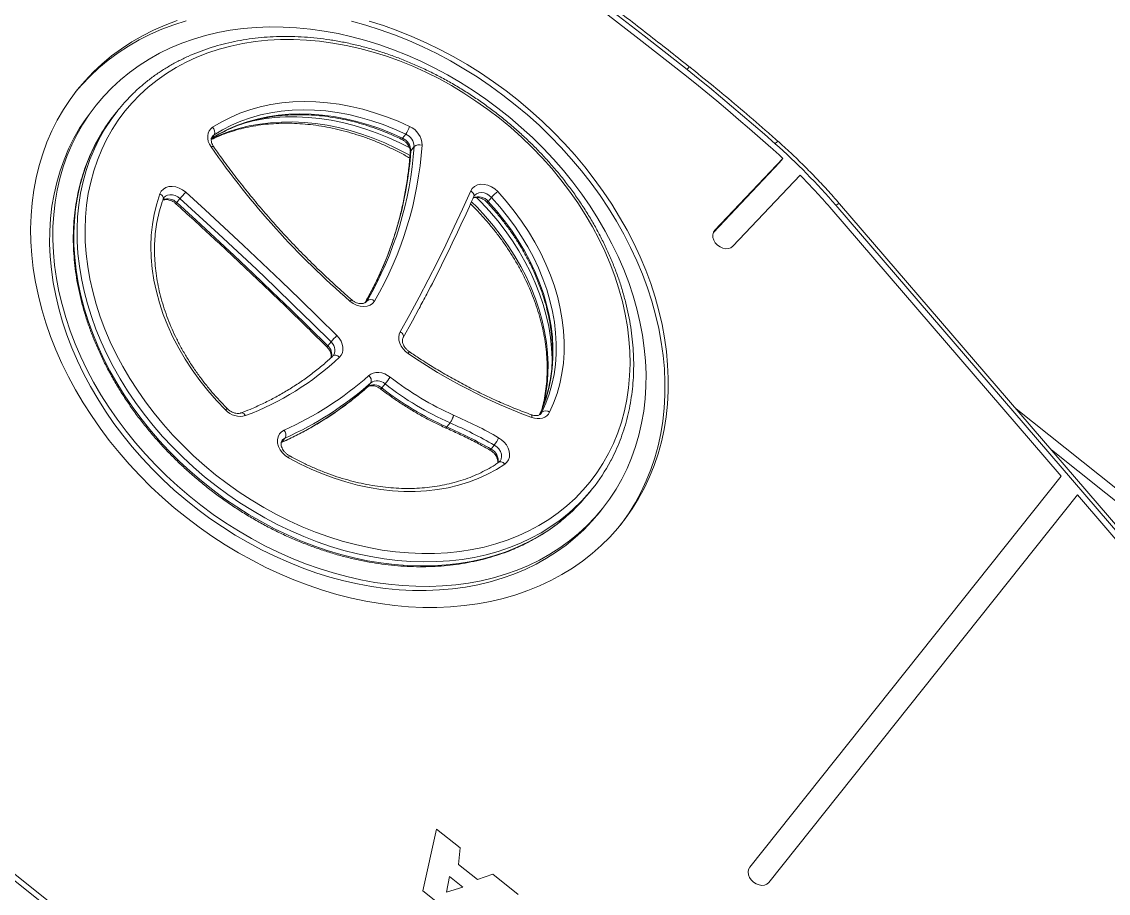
# Model space of a CAD drawing. Header units: millimetres. Extents: x -229914 to 856942, y -268655 to 87212.
# Drawn here: x -135010 to -134473, y 22996 to 23427 of the extents above; entities that cross this region are included whole.
import ezdxf

# ---------------------------------------------------------------- set-up
doc = ezdxf.new("R2010")
doc.units = ezdxf.units.MM

# ---------------------------------------------------------------- blocks, each defined once
blk = doc.blocks.new('Т912NEW')
at = {"color": 7, "linetype": 'Continuous', "lineweight": 15}
for p, q in [((2430.48, 3507.49), (2434.69, 3556.26)), ((2434.69, 3553.68), (2434.69, 3556.26)), ((2696.75, 3513.16), (2470.53, 3556.13)), ((2430.6, 3506.24), (2434.69, 3553.68)), ((2442.46, 3506.88), (2446.61, 3555.08)), ((2640.19, 3519.08), (2467.91, 3551.8)), ((2695.82, 3511.46), (2469.6, 3554.43)), ((2601.97, 3531.17), (2802.67, 3531.17)), ((2640.19, 3519.08), (2640.19, 3271.93)), ((2652.19, 3516.8), (2652.19, 3271.93)), ((2694.14, 3508.83), (2652.19, 3516.8)), ((2281.39, 3446.93), (2281.39, 3449.5)), ((2334.01, 3451.44), (2334.01, 3448.87)), ((2288.44, 3447.23), (2288.44, 3444.66)), ((2162.75, 3369.93), (2162.75, 3367.36)), ((2462.75, 3367.36), (2462.75, 3369.93)), ((2152.75, 3365.43), (2152.75, 3362.86)), ((2472.75, 3362.86), (2472.75, 3365.43)), ((2213.93, 3355.06), (2213.93, 3352.49)), ((2411.37, 3353.97), (2411.37, 3356.54)), ((2418.55, 3352.01), (2418.44, 3351.34)), ((2316.42, 3343.63), (2316.42, 3346.2)), ((2350.29, 3346.55), (2350.29, 3343.98)), ((2387.44, 3351.46), (2387.44, 3348.89)), ((2321.55, 3341.62), (2321.54, 3341.32)), ((2344.44, 3339.98), (2344.44, 3342.55)), ((2344.44, 3339.98), (2344.42, 3339.74)), ((2328.28, 3294.79), (2328.28, 3292.22)), ((2507.3, 3190.28), (2522.22, 3190.36)), ((2522.22, 3190.36), (2526.63, 3183.3)), ((2507.3, 3190.28), (2507.3, 3190.27)), ((2521.02, 3162.11), (2507.3, 3190.28)), ((2521.02, 3162.1), (2507.3, 3190.27)), ((2538.63, 3183.36), (2542.96, 3190.07)), ((2558.96, 3190.15), (2542.96, 3190.07)), ((2526.63, 3183.3), (2538.63, 3183.36)), ((2535.3, 3175.95), (2526.93, 3175.91)), ((2535.29, 3175.95), (2526.93, 3175.9)), ((2526.93, 3175.91), (2530.61, 3168.97)), ((2535.3, 3175.95), (2530.61, 3168.97)), ((2538.48, 3162.2), (2521.02, 3162.11)), ((2538.48, 3162.19), (2521.02, 3162.1)), ((2521.02, 3162.11), (2521.02, 3162.1)), ((2022.75, 3042.93), (2998.75, 3042.93)), ((2022.75, 3040.36), (2998.75, 3040.36))]:
    blk.add_line(p, q, dxfattribs=at)
at = {"color": 8, "linetype": 'Continuous', "lineweight": 15}
for p, q in [((2780.27, 3526.17), (2628.3, 3526.17)), ((2430.48, 3506.88), (2430.48, 3507.49)), ((2207.52, 3390.18), (2207.52, 3388.17)), ((2419.7, 3382.53), (2419.7, 3383.92)), ((2317.75, 3372.68), (2317.72, 3373.17)), ((2317.72, 3372.49), (2317.72, 3373.17))]:
    blk.add_line(p, q, dxfattribs=at)
at = {"color": 7, "linetype": 'Continuous', "lineweight": 15, "flags": 128}
for points in [[(2370.27, 3561.08), (2343.29, 3560.92), (2316.33, 3560.49), (2289.37, 3559.78), (2262.42, 3558.8), (2235.5, 3557.55), (2208.6, 3556.02), (2181.73, 3554.23), (2154.89, 3552.16), (2128.09, 3549.81), (2101.33, 3547.2), (2074.62, 3544.32), (2047.96, 3541.16)], [(2427.2, 3559.57), (2420.09, 3559.93), (2412.98, 3560.24), (2405.87, 3560.5), (2398.75, 3560.71), (2391.63, 3560.88), (2384.51, 3560.99), (2377.39, 3561.06), (2370.27, 3561.08)], [(2370.28, 3558.29), (2342.46, 3558.12), (2314.65, 3557.66), (2286.85, 3556.91), (2259.06, 3555.86), (2231.3, 3554.53), (2203.56, 3552.9), (2175.86, 3550.98), (2148.19, 3548.77)], [(2426.7, 3556.79), (2419.66, 3557.15), (2412.61, 3557.45), (2405.56, 3557.71), (2398.51, 3557.93), (2391.45, 3558.09), (2384.39, 3558.2), (2377.34, 3558.27), (2370.28, 3558.29)], [(2430.48, 3507.49), (2430.58, 3506.29), (2431.09, 3505.15), (2431.96, 3504.15), (2433.13, 3503.36), (2434.54, 3502.83), (2436.07, 3502.6), (2437.64, 3502.67), (2439.12, 3503.06), (2440.42, 3503.73), (2441.46, 3504.63), (2442.15, 3505.7), (2442.46, 3506.88)], [(2140.75, 3365.43), (2140.92, 3359.48), (2141.45, 3353.54), (2142.33, 3347.62), (2143.55, 3341.74), (2145.12, 3335.91), (2147.04, 3330.14), (2149.29, 3324.43), (2151.87, 3318.82), (2154.79, 3313.3), (2158.02, 3307.88), (2161.58, 3302.59), (2165.44, 3297.42), (2169.6, 3292.39), (2174.06, 3287.51), (2178.79, 3282.79), (2183.81, 3278.23), (2189.08, 3273.86), (2194.61, 3269.67), (2200.38, 3265.68), (2206.38, 3261.89), (2212.59, 3258.32), (2219.02, 3254.96), (2225.63, 3251.83), (2232.42, 3248.93), (2239.37, 3246.27), (2246.48, 3243.85), (2253.72, 3241.68), (2261.08, 3239.76), (2268.54, 3238.1), (2276.1, 3236.7), (2283.73, 3235.56), (2291.42, 3234.69), (2299.16, 3234.09), (2306.92, 3233.75), (2314.69, 3233.68), (2322.46, 3233.88), (2330.21, 3234.36), (2337.93, 3235.09), (2345.59, 3236.1), (2353.18, 3237.37), (2360.7, 3238.9), (2368.11, 3240.69), (2375.41, 3242.73), (2382.59, 3245.03), (2389.62, 3247.57), (2396.49, 3250.35), (2403.2, 3253.36), (2409.72, 3256.61), (2416.04, 3260.08), (2422.15, 3263.76), (2428.03, 3267.65), (2433.68, 3271.74), (2439.08, 3276.02), (2444.23, 3280.49), (2449.11, 3285.13), (2453.7, 3289.93), (2458.01, 3294.88), (2462.03, 3299.98), (2465.74, 3305.22), (2469.13, 3310.58), (2472.21, 3316.05), (2474.96, 3321.62), (2477.38, 3327.28), (2479.46, 3333.01), (2481.2, 3338.82), (2482.6, 3344.68), (2483.65, 3350.58), (2484.35, 3356.51), (2484.7, 3362.46), (2484.7, 3368.41), (2484.35, 3374.36), (2483.65, 3380.29), (2482.6, 3386.19), (2481.2, 3392.05), (2479.46, 3397.86), (2477.38, 3403.59), (2474.96, 3409.25), (2472.21, 3414.82), (2469.13, 3420.29), (2465.74, 3425.65), (2462.03, 3430.88), (2458.01, 3435.98), (2453.7, 3440.94), (2449.11, 3445.74), (2444.23, 3450.38), (2439.08, 3454.85), (2433.68, 3459.13), (2428.03, 3463.22), (2422.15, 3467.11), (2416.04, 3470.79), (2409.72, 3474.26), (2403.2, 3477.5), (2396.49, 3480.52), (2389.62, 3483.3), (2382.59, 3485.84), (2375.41, 3488.14), (2368.11, 3490.18), (2360.7, 3491.97), (2353.18, 3493.5), (2345.59, 3494.77), (2337.93, 3495.77), (2330.21, 3496.51), (2322.46, 3496.98), (2314.69, 3497.18), (2306.92, 3497.12), (2299.16, 3496.78), (2291.42, 3496.18), (2283.73, 3495.31), (2276.1, 3494.17), (2268.54, 3492.77), (2261.08, 3491.11), (2253.72, 3489.19), (2246.48, 3487.02), (2239.37, 3484.6), (2232.42, 3481.94)], [(2158.02, 3422.99), (2154.79, 3417.57), (2151.87, 3412.05), (2149.29, 3406.43), (2147.04, 3400.73), (2145.12, 3394.96), (2143.55, 3389.13), (2142.33, 3383.25), (2141.45, 3377.33), (2140.92, 3371.39), (2140.75, 3365.43)], [(2484.74, 3364.15), (2484.7, 3365.84), (2484.35, 3371.79), (2483.65, 3377.72), (2482.6, 3383.62), (2481.2, 3389.48), (2479.46, 3395.28), (2477.38, 3401.02), (2474.96, 3406.68), (2472.21, 3412.25), (2469.13, 3417.72), (2465.74, 3423.08), (2462.03, 3428.31), (2458.01, 3433.41), (2453.7, 3438.37), (2449.11, 3443.17), (2444.23, 3447.81), (2439.08, 3452.27), (2433.68, 3456.56), (2428.03, 3460.65), (2422.15, 3464.54), (2416.04, 3468.22), (2409.72, 3471.69), (2403.2, 3474.93), (2396.49, 3477.95), (2389.62, 3480.73), (2382.59, 3483.27), (2375.41, 3485.57), (2368.11, 3487.61), (2360.7, 3489.4), (2353.18, 3490.93), (2345.59, 3492.2), (2337.93, 3493.2), (2330.21, 3493.94), (2322.46, 3494.41), (2314.69, 3494.61), (2306.92, 3494.55), (2299.16, 3494.21), (2291.42, 3493.61), (2283.73, 3492.73), (2276.1, 3491.6), (2268.54, 3490.2), (2261.08, 3488.54), (2253.72, 3486.62), (2246.48, 3484.45), (2239.37, 3482.03), (2232.42, 3479.37), (2225.63, 3476.47)], [(2161.58, 3425.71), (2158.02, 3420.41), (2154.79, 3415), (2151.87, 3409.48), (2149.29, 3403.86), (2147.04, 3398.16), (2145.12, 3392.39), (2143.55, 3386.56), (2142.33, 3380.68), (2141.45, 3374.76), (2140.92, 3368.82), (2140.76, 3364.15)], [(2152.75, 3365.43), (2152.92, 3359.69), (2153.45, 3353.96), (2154.33, 3348.25), (2155.55, 3342.58), (2157.13, 3336.96), (2159.04, 3331.4), (2161.29, 3325.92), (2163.87, 3320.53), (2166.79, 3315.23), (2170.02, 3310.05), (2173.56, 3304.98), (2177.42, 3300.05), (2181.56, 3295.26), (2186, 3290.63), (2190.72, 3286.16), (2195.7, 3281.87), (2200.95, 3277.76), (2206.43, 3273.84), (2212.15, 3270.12), (2218.1, 3266.61), (2224.25, 3263.32), (2230.59, 3260.26), (2237.12, 3257.42), (2243.81, 3254.83), (2250.65, 3252.47), (2257.63, 3250.37), (2264.73, 3248.52), (2271.94, 3246.92), (2279.24, 3245.59), (2286.61, 3244.51), (2294.04, 3243.71), (2301.5, 3243.17), (2309, 3242.9), (2316.5, 3242.9), (2323.99, 3243.17), (2331.46, 3243.71), (2338.89, 3244.51), (2346.26, 3245.59), (2353.56, 3246.92), (2360.76, 3248.52), (2367.86, 3250.37), (2374.84, 3252.47), (2381.69, 3254.83), (2388.38, 3257.42), (2394.9, 3260.26), (2401.25, 3263.32), (2407.4, 3266.61), (2413.34, 3270.12), (2419.06, 3273.84), (2424.55, 3277.76), (2429.79, 3281.87), (2434.78, 3286.16), (2439.49, 3290.63), (2443.93, 3295.26), (2448.08, 3300.05), (2451.93, 3304.98), (2455.48, 3310.05), (2458.71, 3315.23), (2461.62, 3320.53), (2464.21, 3325.92), (2466.46, 3331.4), (2468.37, 3336.96), (2469.94, 3342.58), (2471.17, 3348.25), (2472.05, 3353.96), (2472.57, 3359.69), (2472.75, 3365.43), (2472.57, 3371.18), (2472.05, 3376.91), (2471.17, 3382.62), (2469.94, 3388.29), (2468.37, 3393.91), (2466.46, 3399.46), (2464.21, 3404.95), (2461.62, 3410.34), (2458.71, 3415.64), (2455.48, 3420.82), (2451.93, 3425.89), (2448.08, 3430.82), (2443.93, 3435.6), (2439.49, 3440.24), (2434.78, 3444.71), (2429.79, 3449), (2424.55, 3453.11), (2419.06, 3457.03), (2413.34, 3460.75), (2407.4, 3464.25), (2401.25, 3467.54), (2394.9, 3470.61), (2388.38, 3473.44), (2381.69, 3476.04), (2374.84, 3478.39), (2367.86, 3480.5), (2360.76, 3482.35), (2353.56, 3483.95), (2346.26, 3485.28), (2338.89, 3486.35), (2331.46, 3487.16), (2323.99, 3487.7), (2316.5, 3487.97), (2309, 3487.97), (2301.5, 3487.7), (2294.04, 3487.16), (2286.61, 3486.35), (2279.24, 3485.28), (2271.94, 3483.95), (2264.73, 3482.35), (2257.63, 3480.5), (2250.65, 3478.39), (2243.81, 3476.04), (2237.12, 3473.44), (2230.59, 3470.61), (2224.25, 3467.54), (2218.1, 3464.25), (2212.15, 3460.75), (2206.43, 3457.03), (2200.95, 3453.11), (2195.7, 3449), (2190.72, 3444.71), (2186, 3440.24), (2181.56, 3435.6), (2177.42, 3430.82), (2173.56, 3425.89), (2170.02, 3420.82), (2166.79, 3415.64), (2163.87, 3410.34), (2161.29, 3404.95), (2159.04, 3399.46), (2157.13, 3393.91), (2155.55, 3388.29), (2154.33, 3382.62), (2153.45, 3376.91), (2152.92, 3371.18), (2152.75, 3365.43)], [(2165.75, 3371.86), (2165.93, 3366.34), (2166.46, 3360.82), (2167.34, 3355.34), (2168.57, 3349.89), (2170.15, 3344.5), (2172.08, 3339.17), (2174.34, 3333.92), (2176.94, 3328.77), (2179.86, 3323.72), (2183.11, 3318.78), (2186.66, 3313.97), (2190.52, 3309.3), (2194.68, 3304.78), (2199.12, 3300.42), (2203.83, 3296.24), (2208.8, 3292.24), (2214.03, 3288.42), (2219.49, 3284.81), (2225.18, 3281.41), (2231.08, 3278.23), (2237.18, 3275.27), (2243.45, 3272.55), (2249.9, 3270.07), (2256.49, 3267.83), (2263.23, 3265.84), (2270.08, 3264.1), (2277.03, 3262.63), (2284.07, 3261.42), (2291.18, 3260.47), (2298.34, 3259.8), (2305.54, 3259.39), (2312.75, 3259.25), (2319.96, 3259.39), (2327.16, 3259.8), (2334.32, 3260.47), (2341.43, 3261.42), (2348.47, 3262.63), (2355.42, 3264.1), (2362.27, 3265.84), (2369, 3267.83), (2375.6, 3270.07), (2382.04, 3272.55), (2388.32, 3275.27), (2394.42, 3278.23), (2400.32, 3281.41), (2406, 3284.81), (2411.47, 3288.42), (2416.69, 3292.24), (2421.67, 3296.24), (2426.38, 3300.42), (2430.82, 3304.78), (2434.97, 3309.3), (2438.83, 3313.97), (2442.39, 3318.78), (2445.63, 3323.72), (2448.56, 3328.77), (2451.16, 3333.92), (2453.42, 3339.17), (2455.34, 3344.5), (2456.92, 3349.89), (2458.16, 3355.34), (2459.04, 3360.82), (2459.57, 3366.34), (2459.75, 3371.86), (2459.57, 3377.39), (2459.04, 3382.9), (2458.16, 3388.39), (2456.92, 3393.83), (2455.34, 3399.22), (2453.42, 3404.55), (2451.16, 3409.8), (2448.56, 3414.96), (2445.63, 3420.01), (2442.39, 3424.95), (2438.83, 3429.75), (2434.97, 3434.42), (2430.82, 3438.94), (2426.38, 3443.3), (2421.67, 3447.49), (2416.69, 3451.49), (2411.47, 3455.3), (2406, 3458.91), (2400.32, 3462.31), (2394.42, 3465.49), (2388.32, 3468.45), (2382.04, 3471.17), (2375.6, 3473.66), (2369, 3475.9), (2362.27, 3477.89), (2355.42, 3479.62), (2348.47, 3481.1), (2341.43, 3482.31), (2334.32, 3483.25), (2327.16, 3483.93), (2319.96, 3484.33), (2312.75, 3484.47), (2305.54, 3484.33), (2298.34, 3483.93), (2291.18, 3483.25), (2284.07, 3482.31), (2277.03, 3481.1), (2270.08, 3479.62), (2263.23, 3477.89), (2256.49, 3475.9), (2249.9, 3473.66), (2243.45, 3471.17), (2237.18, 3468.45), (2231.08, 3465.49), (2225.18, 3462.31), (2219.49, 3458.91), (2214.03, 3455.3), (2208.8, 3451.49), (2203.83, 3447.49), (2199.12, 3443.3), (2194.68, 3438.94), (2190.52, 3434.42), (2186.66, 3429.75), (2183.11, 3424.95), (2179.86, 3420.01), (2176.94, 3414.96), (2174.34, 3409.8), (2172.08, 3404.55), (2170.15, 3399.22), (2168.57, 3393.83), (2167.34, 3388.39), (2166.46, 3382.9), (2165.93, 3377.39), (2165.75, 3371.86)], [(2204.61, 3392.67), (2206.34, 3397.38), (2208.42, 3402), (2210.85, 3406.53), (2213.61, 3410.95), (2216.69, 3415.23), (2220.09, 3419.37), (2223.8, 3423.36), (2227.79, 3427.18), (2232.07, 3430.82), (2236.61, 3434.26), (2241.4, 3437.5), (2246.42, 3440.52), (2251.67, 3443.32), (2257.11, 3445.88), (2262.73, 3448.2), (2268.52, 3450.27), (2274.46, 3452.08), (2280.52, 3453.63)], [(2324.01, 3447.51), (2323.84, 3449), (2324.09, 3450.49), (2324.76, 3451.9), (2325.81, 3453.17), (2327.2, 3454.24), (2328.86, 3455.04), (2330.7, 3455.56), (2332.64, 3455.75), (2334.6, 3455.62)], [(2334.6, 3455.62), (2340.83, 3454.52), (2346.97, 3453.15), (2353, 3451.52), (2358.89, 3449.62), (2364.63, 3447.46), (2370.21, 3445.06), (2375.59, 3442.42), (2380.77, 3439.54), (2385.72, 3436.44), (2390.43, 3433.13), (2394.89, 3429.62), (2399.08, 3425.92), (2402.98, 3422.04), (2406.58, 3418), (2409.88, 3413.8), (2412.86, 3409.47), (2415.51, 3405.01), (2417.82, 3400.44), (2419.79, 3395.78), (2421.4, 3391.04), (2422.66, 3386.24)], [(2281.39, 3449.5), (2275.49, 3447.99), (2269.71, 3446.23), (2264.08, 3444.22), (2258.61, 3441.96), (2253.31, 3439.47), (2248.21, 3436.75), (2243.32, 3433.8), (2238.66, 3430.65), (2234.24, 3427.3), (2230.08, 3423.76), (2226.19, 3420.05), (2222.58, 3416.17), (2219.28, 3412.14), (2216.27, 3407.97), (2213.59, 3403.67), (2211.23, 3399.26), (2209.2, 3394.76), (2207.52, 3390.18)], [(2419.7, 3383.92), (2418.48, 3388.6), (2416.91, 3393.21), (2414.99, 3397.74), (2412.75, 3402.19), (2410.17, 3406.53), (2407.27, 3410.74), (2404.06, 3414.83), (2400.55, 3418.76), (2396.75, 3422.54), (2392.68, 3426.14), (2388.34, 3429.56), (2383.75, 3432.78), (2378.94, 3435.79), (2373.9, 3438.59), (2368.66, 3441.16), (2363.24, 3443.5), (2357.65, 3445.6), (2351.91, 3447.45), (2346.05, 3449.04), (2340.07, 3450.37), (2334.01, 3451.44)], [(2207.52, 3387.61), (2209.2, 3392.19), (2211.23, 3396.69), (2213.59, 3401.1), (2216.27, 3405.39), (2219.28, 3409.56), (2222.58, 3413.6), (2226.19, 3417.48), (2230.08, 3421.19), (2234.24, 3424.73), (2238.66, 3428.08), (2243.32, 3431.23), (2248.21, 3434.17), (2253.31, 3436.9), (2258.61, 3439.39), (2264.08, 3441.65), (2269.71, 3443.66), (2275.49, 3445.42), (2281.39, 3446.93)], [(2340.11, 3371.41), (2338.5, 3380.97), (2336.77, 3390.52), (2334.93, 3400.05), (2332.98, 3409.57), (2330.91, 3419.08), (2328.72, 3428.57), (2326.42, 3438.05), (2324.01, 3447.51)], [(2210.05, 3384.57), (2208.6, 3385.12), (2207.3, 3385.87), (2206.2, 3386.78), (2205.33, 3387.83), (2204.72, 3388.98), (2204.39, 3390.2), (2204.35, 3391.44), (2204.61, 3392.67)], [(2340.29, 3385.93), (2341.47, 3379.34), (2343.09, 3369.76)], [(2422.66, 3386.24), (2422.79, 3385.1), (2422.67, 3383.95), (2422.3, 3382.84), (2421.7, 3381.79), (2420.88, 3380.83), (2419.87, 3379.99), (2418.68, 3379.29), (2417.36, 3378.75)], [(2320.7, 3375.35), (2320.7, 3373.86), (2320.28, 3372.4), (2319.46, 3371.05), (2318.28, 3369.86), (2316.8, 3368.9), (2315.08, 3368.2), (2313.21, 3367.81), (2311.26, 3367.72)], [(2349.91, 3365.4), (2348.18, 3365.4), (2346.47, 3365.65), (2344.87, 3366.15), (2343.42, 3366.88), (2342.17, 3367.8), (2341.18, 3368.9), (2340.49, 3370.11), (2340.11, 3371.41)], [(2152.75, 3362.86), (2152.92, 3357.12), (2153.45, 3351.39), (2154.33, 3345.68), (2155.55, 3340.01), (2157.13, 3334.39), (2159.04, 3328.83), (2161.29, 3323.35), (2163.87, 3317.96), (2166.79, 3312.66), (2170.02, 3307.47), (2173.56, 3302.41), (2177.42, 3297.48), (2181.56, 3292.69), (2186, 3288.06), (2190.72, 3283.59), (2195.7, 3279.3), (2200.95, 3275.18), (2206.43, 3271.27), (2212.15, 3267.55), (2218.1, 3264.04), (2224.25, 3260.75), (2230.59, 3257.69), (2237.12, 3254.85), (2243.81, 3252.26), (2250.65, 3249.9), (2257.63, 3247.8), (2264.73, 3245.94), (2271.94, 3244.35), (2279.24, 3243.01), (2286.61, 3241.94), (2294.04, 3241.14), (2301.5, 3240.6), (2309, 3240.33), (2316.5, 3240.33), (2323.99, 3240.6), (2331.46, 3241.14), (2338.89, 3241.94), (2346.26, 3243.01), (2353.56, 3244.35), (2360.76, 3245.94), (2367.86, 3247.8), (2374.84, 3249.9), (2381.69, 3252.26), (2388.38, 3254.85), (2394.9, 3257.69), (2401.25, 3260.75), (2407.4, 3264.04), (2413.34, 3267.55), (2419.06, 3271.27), (2424.55, 3275.18), (2429.79, 3279.3), (2434.78, 3283.59), (2439.49, 3288.06), (2443.93, 3292.69), (2448.08, 3297.48), (2451.93, 3302.41), (2455.48, 3307.47), (2458.71, 3312.66), (2461.62, 3317.96), (2464.21, 3323.35), (2466.46, 3328.83), (2468.37, 3334.39), (2469.94, 3340.01), (2471.17, 3345.68), (2472.05, 3351.39), (2472.57, 3357.12), (2472.75, 3362.86), (2472.75, 3362.86)], [(2204.73, 3350.7), (2204.45, 3352.14), (2204.58, 3353.59), (2205.1, 3354.99), (2205.99, 3356.27), (2207.22, 3357.38), (2208.72, 3358.27), (2210.43, 3358.9), (2212.28, 3359.24), (2214.18, 3359.28)], [(2214.18, 3359.28), (2227.05, 3358.43), (2239.91, 3357.51), (2252.76, 3356.51), (2265.6, 3355.44), (2278.43, 3354.29), (2291.25, 3353.07), (2304.05, 3351.77), (2316.85, 3350.4)], [(2410.77, 3360.72), (2412.56, 3360.85), (2414.35, 3360.71), (2416.06, 3360.31), (2417.64, 3359.64), (2419.01, 3358.76), (2420.13, 3357.68), (2420.94, 3356.45), (2421.42, 3355.12), (2421.54, 3353.75), (2421.31, 3352.39)], [(2316.42, 3346.2), (2303.65, 3347.57), (2290.87, 3348.86), (2278.07, 3350.08), (2265.26, 3351.23), (2252.45, 3352.3), (2239.62, 3353.29), (2226.78, 3354.21), (2213.93, 3355.06)], [(2213.93, 3352.49), (2226.78, 3351.64), (2239.62, 3350.72), (2252.45, 3349.73), (2265.26, 3348.66), (2278.07, 3347.51), (2290.87, 3346.29), (2303.65, 3345), (2316.42, 3343.63)], [(2421.31, 3352.39), (2419.7, 3347.71), (2417.74, 3343.11), (2415.45, 3338.6), (2412.82, 3334.2), (2409.88, 3329.91), (2406.62, 3325.77), (2403.06, 3321.77), (2399.21, 3317.93), (2395.09, 3314.27), (2390.7, 3310.79), (2386.06, 3307.5), (2381.18, 3304.43), (2376.08, 3301.57), (2370.79, 3298.93), (2365.3, 3296.53), (2359.65, 3294.37), (2353.84, 3292.46), (2347.91, 3290.81), (2341.86, 3289.41), (2335.71, 3288.28)], [(2296.63, 3287.35), (2290.17, 3288.22), (2283.8, 3289.38), (2277.53, 3290.82), (2271.37, 3292.55), (2265.36, 3294.54), (2259.52, 3296.81), (2253.86, 3299.33), (2248.4, 3302.11), (2243.16, 3305.12), (2238.16, 3308.37), (2233.43, 3311.84), (2228.96, 3315.51), (2224.78, 3319.37), (2220.91, 3323.42), (2217.36, 3327.64), (2214.13, 3332.01), (2211.25, 3336.51), (2208.71, 3341.14), (2206.54, 3345.87), (2204.73, 3350.7)], [(2316.85, 3350.4), (2318.52, 3350.09), (2320.09, 3349.53), (2321.5, 3348.76), (2322.68, 3347.79), (2323.6, 3346.68), (2324.23, 3345.44), (2324.53, 3344.14), (2324.51, 3342.82)], [(2341.47, 3344.77), (2341.82, 3345.97), (2342.43, 3347.1), (2343.3, 3348.13), (2344.4, 3349.02), (2345.68, 3349.76), (2347.11, 3350.3), (2348.65, 3350.64), (2350.24, 3350.77)], [(2335.71, 3288.28), (2333.79, 3288.13), (2331.86, 3288.3), (2330.03, 3288.79), (2328.38, 3289.56), (2326.98, 3290.58), (2325.9, 3291.81), (2325.18, 3293.19), (2324.87, 3294.66), (2324.98, 3296.14), (2325.49, 3297.57)], [(2640.19, 3271.93), (2640.4, 3270.74), (2641, 3269.63), (2641.95, 3268.68), (2643.19, 3267.95), (2644.64, 3267.49), (2646.19, 3267.33), (2647.75, 3267.49), (2649.19, 3267.95), (2650.44, 3268.68), (2651.39, 3269.63), (2651.99, 3270.74), (2652.19, 3271.93)]]:
    blk.add_lwpolyline(points, dxfattribs=at)
at = {"color": 8, "linetype": 'Continuous', "lineweight": 15, "flags": 128}
for points in [[(2469.6, 3554.43), (2469.83, 3555.1), (2470.06, 3555.61), (2470.27, 3555.96), (2470.45, 3556.12), (2470.53, 3556.13)], [(2334.01, 3451.44), (2332.54, 3451.52), (2331.1, 3451.33), (2329.75, 3450.87), (2328.59, 3450.18), (2327.69, 3449.29), (2327.09, 3448.26), (2326.84, 3447.15), (2326.83, 3446.94)], [(2334.01, 3448.87), (2340.07, 3447.8), (2346.05, 3446.47), (2351.91, 3444.87), (2357.65, 3443.03), (2363.24, 3440.93), (2368.66, 3438.59), (2373.9, 3436.02), (2378.94, 3433.22), (2383.75, 3430.21), (2388.34, 3426.99), (2392.68, 3423.57), (2396.75, 3419.97), (2400.55, 3416.19), (2404.06, 3412.26), (2407.27, 3408.17), (2410.17, 3403.95), (2412.75, 3399.62), (2414.99, 3395.17), (2416.91, 3390.64), (2418.48, 3386.02), (2419.53, 3382.08)], [(2334.01, 3448.87), (2334.02, 3448.53), (2334.06, 3448.3), (2334.11, 3448.18), (2334.14, 3448.15)], [(2287.18, 3445.36), (2281.88, 3444.3), (2275.92, 3442.84), (2270.08, 3441.13), (2264.37, 3439.18), (2258.81, 3436.98), (2253.43, 3434.54), (2248.23, 3431.88), (2243.23, 3429), (2238.45, 3425.91), (2233.91, 3422.62), (2229.61, 3419.14), (2225.57, 3415.47), (2221.81, 3411.65), (2218.34, 3407.66), (2215.16, 3403.54), (2214.86, 3403.11)], [(2281.39, 3446.93), (2281.37, 3446.6), (2281.32, 3446.36), (2281.24, 3446.23), (2281.2, 3446.21)], [(2288.62, 3444.03), (2288.49, 3444.3), (2288.44, 3444.66)], [(2324.01, 3447.51), (2324.58, 3447.56), (2325.14, 3447.53), (2325.64, 3447.43), (2326.09, 3447.26), (2326.46, 3447.02), (2326.73, 3446.73), (2326.89, 3446.4), (2326.91, 3446.34)], [(2327.65, 3443.65), (2331.43, 3443.21), (2337.56, 3442.28), (2343.62, 3441.08), (2349.57, 3439.63), (2355.42, 3437.92), (2361.13, 3435.96), (2366.68, 3433.76), (2372.07, 3431.33), (2377.27, 3428.67), (2382.27, 3425.79), (2387.05, 3422.69), (2391.59, 3419.4), (2395.89, 3415.92), (2399.92, 3412.26), (2403.68, 3408.43), (2407.16, 3404.45), (2410.34, 3400.32), (2413.21, 3396.07), (2415.76, 3391.69), (2417.99, 3387.22), (2418.39, 3386.34)], [(2410.63, 3403.13), (2410.34, 3403.54), (2407.16, 3407.66), (2403.68, 3411.65), (2399.92, 3415.47), (2395.89, 3419.14), (2391.59, 3422.62), (2387.05, 3425.91), (2382.27, 3429), (2377.27, 3431.88), (2372.07, 3434.54), (2366.68, 3436.98), (2361.13, 3439.18), (2355.42, 3441.13), (2349.57, 3442.84), (2343.62, 3444.3), (2337.56, 3445.49), (2331.43, 3446.43), (2328.19, 3446.81)], [(2207.72, 3387.69), (2209.74, 3391.69), (2212.29, 3396.07), (2215.16, 3400.32), (2218.34, 3404.45), (2221.81, 3408.43), (2225.57, 3412.26), (2229.61, 3415.92), (2233.91, 3419.4), (2238.45, 3422.69), (2243.23, 3425.79), (2248.23, 3428.67), (2253.43, 3431.33), (2258.81, 3433.76), (2264.37, 3435.96), (2270.08, 3437.92), (2275.92, 3439.63), (2281.88, 3441.08), (2287.94, 3442.28), (2289.63, 3442.56)], [(2207.52, 3390.18), (2207.35, 3389.36), (2207.34, 3389.07)], [(2210.05, 3384.57), (2210.26, 3384.95), (2210.47, 3385.24), (2210.66, 3385.43), (2210.83, 3385.52), (2210.91, 3385.51)], [(2419.79, 3383.15), (2419.79, 3383.16), (2419.7, 3383.92)], [(2416.42, 3379.67), (2416.52, 3379.68), (2416.7, 3379.6), (2416.91, 3379.41), (2417.13, 3379.12), (2417.36, 3378.75)], [(2461.28, 3353.88), (2461.17, 3353.33), (2459.95, 3347.86), (2458.39, 3342.43), (2456.49, 3337.08), (2454.25, 3331.79), (2451.67, 3326.6), (2448.78, 3321.51), (2445.57, 3316.53), (2442.04, 3311.68), (2438.22, 3306.96), (2434.1, 3302.39), (2429.7, 3297.98), (2425.02, 3293.74), (2420.09, 3289.67), (2414.9, 3285.79), (2409.47, 3282.11), (2403.82, 3278.63), (2397.96, 3275.37), (2391.89, 3272.32), (2385.65, 3269.51), (2379.23, 3266.93), (2372.65, 3264.59), (2365.94, 3262.49), (2359.1, 3260.65), (2352.15, 3259.06), (2345.12, 3257.73), (2338, 3256.67), (2330.83, 3255.86), (2323.61, 3255.33), (2316.37, 3255.06), (2309.12, 3255.06), (2301.88, 3255.33), (2294.67, 3255.86), (2287.49, 3256.67), (2280.38, 3257.73), (2273.34, 3259.06), (2266.4, 3260.65), (2259.56, 3262.49), (2252.84, 3264.59), (2246.27, 3266.93), (2239.85, 3269.51), (2233.6, 3272.32), (2227.54, 3275.37), (2221.67, 3278.63), (2216.02, 3282.11), (2210.6, 3285.79), (2205.41, 3289.67), (2200.47, 3293.74), (2195.8, 3297.98), (2191.4, 3302.39), (2187.28, 3306.96), (2183.45, 3311.68), (2179.93, 3316.53), (2176.72, 3321.51), (2173.82, 3326.6), (2171.25, 3331.79), (2169.01, 3337.08), (2167.11, 3342.43), (2165.54, 3347.86), (2164.32, 3353.33), (2163.45, 3358.84), (2162.92, 3364.38), (2162.75, 3369.93)], [(2343.07, 3369.99), (2343.03, 3370.13), (2342.86, 3370.48), (2342.58, 3370.79), (2342.21, 3371.04), (2341.76, 3371.24), (2341.25, 3371.37), (2340.69, 3371.43), (2340.11, 3371.41)], [(2162.75, 3367.36), (2162.92, 3361.81), (2163.45, 3356.27), (2164.32, 3350.76), (2165.54, 3345.29), (2167.11, 3339.86), (2169.01, 3334.51), (2171.25, 3329.22), (2173.82, 3324.03), (2176.72, 3318.94), (2179.93, 3313.96), (2183.45, 3309.11), (2187.28, 3304.39), (2191.4, 3299.82), (2195.8, 3295.41), (2200.47, 3291.17), (2205.41, 3287.1), (2210.6, 3283.22), (2216.02, 3279.54), (2221.67, 3276.06), (2227.54, 3272.8), (2233.6, 3269.75), (2239.85, 3266.94), (2246.27, 3264.36), (2252.84, 3262.02), (2259.56, 3259.92), (2266.4, 3258.08), (2273.34, 3256.49), (2280.38, 3255.16), (2287.49, 3254.1), (2294.67, 3253.29), (2301.88, 3252.76), (2309.12, 3252.49), (2316.37, 3252.49), (2323.61, 3252.76), (2330.83, 3253.29), (2338, 3254.1), (2345.12, 3255.16), (2352.15, 3256.49), (2359.1, 3258.08), (2365.94, 3259.92), (2372.65, 3262.02), (2379.23, 3264.36), (2385.65, 3266.94), (2391.89, 3269.75), (2397.96, 3272.8), (2403.82, 3276.06), (2409.47, 3279.54), (2414.9, 3283.22), (2420.09, 3287.1), (2425.02, 3291.17), (2429.7, 3295.41), (2434.1, 3299.82), (2438.22, 3304.39), (2442.04, 3309.11), (2445.57, 3313.96), (2448.78, 3318.94), (2451.67, 3324.03), (2454.25, 3329.22), (2456.49, 3334.51), (2458.39, 3339.86), (2459.95, 3345.29), (2461.17, 3350.76), (2461.27, 3351.27)], [(2213.93, 3355.06), (2212.51, 3355.02), (2211.14, 3354.72), (2209.9, 3354.18), (2208.86, 3353.44), (2208.08, 3352.53), (2207.6, 3351.5), (2207.45, 3350.48)], [(2411.23, 3353.25), (2411.27, 3353.27), (2411.32, 3353.4), (2411.35, 3353.63), (2411.37, 3353.97)], [(2418.55, 3352.01), (2418.55, 3352.12), (2418.33, 3353.26), (2417.76, 3354.31), (2416.86, 3355.23), (2415.69, 3355.95), (2414.33, 3356.42), (2412.86, 3356.62), (2411.37, 3356.54)], [(2418.44, 3351.34), (2418.45, 3351.35), (2418.61, 3351.68), (2418.88, 3351.97), (2419.25, 3352.19), (2419.69, 3352.35), (2420.19, 3352.44), (2420.74, 3352.45), (2421.31, 3352.39)], [(2207.57, 3349.72), (2207.41, 3350.03), (2207.14, 3350.31), (2206.78, 3350.53), (2206.34, 3350.69), (2205.84, 3350.77), (2205.29, 3350.77), (2204.73, 3350.7)], [(2321.56, 3341.61), (2321.54, 3342.02), (2321.34, 3342.89), (2320.92, 3343.71), (2320.31, 3344.46), (2319.52, 3345.1), (2318.58, 3345.62), (2317.54, 3345.99), (2316.42, 3346.2)], [(2324.51, 3342.82), (2323.93, 3342.83), (2323.37, 3342.77), (2322.85, 3342.63), (2322.4, 3342.43), (2322.03, 3342.17), (2321.75, 3341.86), (2321.58, 3341.51), (2321.53, 3341.28)], [(2328.28, 3294.79), (2327.89, 3293.59), (2327.86, 3293.09)], [(2306.13, 3291.34), (2305.6, 3291.48), (2305.09, 3291.55), (2304.61, 3291.54), (2304.2, 3291.44), (2303.86, 3291.26), (2303.61, 3291.02), (2303.55, 3290.93)], [(2335.71, 3288.28), (2335.59, 3288.68), (2335.48, 3288.99), (2335.37, 3289.2), (2335.28, 3289.3), (2335.24, 3289.31)]]:
    blk.add_lwpolyline(points, dxfattribs=at)
at = {"color": 7, "linetype": 'Continuous', "lineweight": 15}
for centre, radius, start, end in [((2510.75, 3534.17), 471.15, 0.9407, 179.0598), ((2510.75, 3534.17), 428.85, 1.5778, 178.2913), ((2409.72, 3242.68), 314.57, 85.447, 86.9041), ((2410.04, 3240.15), 319.87, 79.2693, 86.9257), ((2410.41, 3248.82), 308.39, 79.2543, 83.2597), ((2283.19, 3443.8), 10.18, 39.0514, 105.2134), ((2268.17, 3448.88), 13.23, 2.6865, 21.0371), ((2353.52, 3450.83), 19.52, 165.7867, 178.2075), ((2283.17, 3442.95), 6.79, 39.052, 105.21), ((2292.31, 3446.46), 3.95, 107.8908, 168.8307), ((2145.83, 3349.5), 176.77, 8.4079, 34.7345), ((2283.17, 3440.38), 6.79, 39.052, 105.21), ((2144.76, 3347.61), 174.84, 8.4079, 34.735), ((2204.35, 3389.43), 3.25, 13.3762, 85.5543), ((2327.78, 3779.52), 412.12, 253.4011, 267.7029), ((2422.66, 3383.18), 3.05, 90.0976, 166.0131), ((2374.33, 3369.93), 88.42, 349.5417, 10.4817), ((2329.53, 3645.41), 280.75, 274.1628, 288.2311), ((2320.53, 3372.45), 2.9, 86.5747, 165.6106), ((2374.18, 3367.38), 88.56, 349.5188, 359.9858), ((2260.67, 3354.46), 46.73, 174.0838, 179.2668), ((2444.08, 3143.85), 219.41, 98.7307, 105.2255), ((2392, 3355.93), 19.38, 1.7927, 14.3046), ((2348.4, 3504.18), 153.41, 270.687, 284.3637), ((2444.09, 3143.44), 215.6, 98.7303, 105.2339), ((2444.12, 3140.74), 215.73, 98.7323, 105.2319), ((2343.14, 3345.6), 26.73, 169.6566, 178.7215), ((2349.86, 3340.91), 5.66, 85.607, 163.1487), ((2126.96, 3345.95), 223.33, 0.1528, 1.2371), ((2348.4, 3503.86), 157.32, 270.69, 284.3697), ((2348.4, 3501.26), 157.29, 270.6887, 284.371), ((2184.55, 3363.75), 141.51, 329.2216, 351.4924), ((2181.87, 3372.48), 161.98, 332.4543, 350.1532), ((2182.97, 3370.58), 163.89, 332.4554, 350.1521), ((2341.58, 3341.82), 2.96, 14.2437, 92.1326), ((2349.86, 3338.34), 5.66, 85.607, 163.1487), ((2182.97, 3368.01), 163.89, 332.4554, 350.1521), ((2324.75, 3294.03), 3.62, 12.1973, 78.0875), ((2298.18, 3296.97), 9.75, 260.8465, 324.6853)]:
    blk.add_arc(centre, radius, start, end, dxfattribs=at)
at = {"color": 8, "linetype": 'Continuous', "lineweight": 15}
for centre, radius, start, end in [((2016.16, 3561.15), 354.11, 359.9894, 0.2783), ((2432.55, 3559.67), 5.35, 161.7061, 181.0567), ((2332.63, 3442.77), 6.25, 77.284, 153.2664), ((2144.62, 3344.96), 175, 8.8091, 34.729), ((2316.25, 3367.68), 4.98, 167.1339, 179.5354), ((2347.03, 3365.35), 2.88, 0.969, 22.7111), ((2213.11, 3346.47), 6.07, 82.221, 153.69), ((2215.54, 3352.26), 1.62, 172.0603, 197.2357), ((2412.75, 3347.87), 6.25, 27.0306, 102.8228), ((2317.42, 3343.4), 1.03, 167.5905, 208.188), ((2316.31, 3338.16), 5.46, 21.832, 88.8739), ((2342.99, 3343.75), 7.3, 356.2723, 1.7817), ((2298.69, 3287.27), 2.07, 146.9129, 177.8833)]:
    blk.add_arc(centre, radius, start, end, dxfattribs=at)
at = {"color": 7, "linetype": 'Continuous', "lineweight": 15}
for points, knots in [([(2370.26, 3562.87), (2365.8, 3562.85), (2352.87, 3562.82), (2331.48, 3562.59), (2306.08, 3562.08), (2280.69, 3561.32), (2255.31, 3560.33), (2229.96, 3559.09), (2204.62, 3557.61), (2179.31, 3555.89), (2154.03, 3553.93), (2128.79, 3551.73), (2103.58, 3549.28), (2078.85, 3546.65), (2060.12, 3544.48), (2049.77, 3543.21), (2047.35, 3542.91)], [0, 0, 0, 0, 0.041257, 0.119604, 0.197952, 0.276299, 0.354646, 0.432994, 0.511341, 0.589688, 0.668036, 0.746383, 0.824731, 0.903078, 0.977303, 1, 1, 1, 1]), ([(2427.47, 3561.35), (2424.68, 3561.49), (2416.59, 3561.91), (2403.2, 3562.41), (2387.57, 3562.77), (2376.59, 3562.87), (2370.91, 3562.87), (2370.26, 3562.87)], [0, 0, 0, 0, 0.146534, 0.424566, 0.7026, 0.966002, 1, 1, 1, 1]), ([(2470.53, 3556.13), (2469, 3556.42), (2464.55, 3557.24), (2457.15, 3558.42), (2448.32, 3559.59), (2439.43, 3560.52), (2432.47, 3561.06), (2428.48, 3561.29), (2427.47, 3561.35)], [0, 0, 0, 0, 0.108588, 0.313971, 0.519358, 0.724747, 0.930136, 1, 1, 1, 1]), ([(2461.24, 3386.24), (2461.22, 3386.39), (2460.92, 3388.29), (2460.05, 3391.92), (2458.61, 3397.11), (2456.84, 3402.24), (2454.76, 3407.31), (2452.39, 3412.29), (2449.72, 3417.19), (2446.76, 3421.99), (2443.52, 3426.68), (2440.01, 3431.25), (2436.22, 3435.69), (2432.17, 3439.99), (2427.87, 3444.14), (2423.33, 3448.14), (2418.55, 3451.97), (2413.55, 3455.63), (2408.34, 3459.11), (2402.93, 3462.39), (2397.32, 3465.49), (2391.54, 3468.38), (2385.59, 3471.06), (2379.49, 3473.53), (2373.24, 3475.78), (2366.87, 3477.81), (2360.39, 3479.61), (2353.8, 3481.18), (2347.13, 3482.51), (2340.39, 3483.61), (2333.59, 3484.46), (2326.74, 3485.08), (2319.87, 3485.45), (2312.98, 3485.58), (2306.09, 3485.47), (2299.21, 3485.11), (2292.37, 3484.51), (2285.56, 3483.67), (2278.81, 3482.59), (2272.14, 3481.27), (2265.54, 3479.72), (2259.05, 3477.93), (2252.67, 3475.92), (2246.42, 3473.68), (2240.3, 3471.23), (2234.34, 3468.56), (2228.54, 3465.68), (2222.92, 3462.6), (2217.49, 3459.32), (2212.26, 3455.85), (2207.25, 3452.2), (2202.45, 3448.38), (2197.89, 3444.39), (2193.57, 3440.24), (2189.5, 3435.94), (2185.7, 3431.5), (2182.16, 3426.93), (2178.9, 3422.24), (2175.92, 3417.44), (2173.23, 3412.54), (2170.84, 3407.55), (2168.75, 3402.48), (2166.96, 3397.34), (2165.49, 3392.15), (2164.32, 3386.91), (2163.46, 3381.64), (2162.94, 3376.43), (2162.76, 3372.53), (2162.75, 3370.39), (2162.75, 3369.93)], [0, 0, 0, 0, 0.00126, 0.016492, 0.03173, 0.046974, 0.062225, 0.077485, 0.092755, 0.108033, 0.123319, 0.138614, 0.153918, 0.169229, 0.184546, 0.199869, 0.215197, 0.230529, 0.245865, 0.261203, 0.276543, 0.291885, 0.307228, 0.322572, 0.337917, 0.353262, 0.368607, 0.383952, 0.399297, 0.414642, 0.429987, 0.445332, 0.460677, 0.476022, 0.491367, 0.506713, 0.522059, 0.537404, 0.552751, 0.568097, 0.583445, 0.598793, 0.614141, 0.62949, 0.644838, 0.660187, 0.675536, 0.690885, 0.706232, 0.721579, 0.736923, 0.752265, 0.767604, 0.782939, 0.798269, 0.813594, 0.828912, 0.844223, 0.859525, 0.874819, 0.890104, 0.905379, 0.920645, 0.935901, 0.95115, 0.966391, 0.981625, 0.996053, 1, 1, 1, 1]), ([(2327.13, 3445.49), (2327.14, 3445.52), (2327.23, 3445.76), (2327.63, 3446.27), (2328.38, 3446.97), (2329.41, 3447.57), (2330.62, 3448), (2331.93, 3448.24), (2333.14, 3448.28), (2333.86, 3448.19), (2334.14, 3448.15)], [0, 0, 0, 0, 0.017465, 0.162816, 0.317863, 0.466844, 0.613974, 0.760678, 0.907283, 1, 1, 1, 1]), ([(2207.68, 3387.87), (2207.86, 3388.39), (2208.52, 3390.35), (2209.9, 3393.7), (2211.91, 3397.87), (2214.23, 3401.95), (2216.83, 3405.93), (2219.7, 3409.79), (2222.85, 3413.54), (2226.25, 3417.14), (2229.91, 3420.61), (2233.8, 3423.92), (2237.93, 3427.07), (2242.27, 3430.04), (2246.81, 3432.84), (2251.55, 3435.44), (2256.47, 3437.85), (2261.55, 3440.05), (2266.77, 3442.04), (2272.14, 3443.81), (2276.96, 3445.19), (2280.01, 3445.92), (2281.2, 3446.21)], [0, 0, 0, 0, 0.0194692, 0.0723814, 0.1252561, 0.1780768, 0.2308426, 0.2835568, 0.3362238, 0.3888515, 0.4414405, 0.4940001, 0.546535, 0.5990517, 0.6515517, 0.7040428, 0.7565246, 0.8090013, 0.8614767, 0.9139459, 0.9664188, 1, 1, 1, 1]), ([(2281.2, 3446.21), (2281.4, 3446.25), (2282.04, 3446.38), (2283.17, 3446.46), (2284.52, 3446.35), (2285.8, 3446.03), (2286.92, 3445.55), (2287.83, 3444.93), (2288.36, 3444.4), (2288.57, 3444.1), (2288.62, 3444.03)], [0, 0, 0, 0, 0.071642, 0.219418, 0.367306, 0.514635, 0.661166, 0.807213, 0.953789, 1, 1, 1, 1]), ([(2288.62, 3444.03), (2289.36, 3442.93), (2291.5, 3439.74), (2294.84, 3434.37), (2298.54, 3427.89), (2301.95, 3421.32), (2305.06, 3414.67), (2307.87, 3407.93), (2310.38, 3401.13), (2312.58, 3394.26), (2314.48, 3387.35), (2316.06, 3380.38), (2317.03, 3375.17), (2317.45, 3372.28), (2317.53, 3371.74)], [0, 0, 0, 0, 0.0485849, 0.1414587, 0.2343506, 0.3272615, 0.4201988, 0.5131583, 0.6061452, 0.6991587, 0.7921915, 0.8852479, 0.9783272, 1, 1, 1, 1]), ([(2326.91, 3446.34), (2326.89, 3446.44), (2326.84, 3446.64), (2326.86, 3446.84), (2326.87, 3446.94)], [0, 0, 0, 0, 0.489224, 1, 1, 1, 1]), ([(2340.23, 3386.14), (2339.76, 3388.79), (2338.33, 3396.69), (2335.62, 3409.82), (2332.12, 3425.52), (2329.15, 3437.69), (2327.36, 3444.62), (2326.91, 3446.34)], [0, 0, 0, 0, 0.131075, 0.39198, 0.652888, 0.913804, 1, 1, 1, 1]), ([(2334.14, 3448.15), (2335.14, 3448), (2338.05, 3447.53), (2342.81, 3446.58), (2348.38, 3445.24), (2353.85, 3443.67), (2359.2, 3441.87), (2364.41, 3439.86), (2369.47, 3437.64), (2374.37, 3435.22), (2379.09, 3432.6), (2383.61, 3429.79), (2387.93, 3426.81), (2392.03, 3423.65), (2395.9, 3420.33), (2399.53, 3416.86), (2402.91, 3413.24), (2406.03, 3409.5), (2408.87, 3405.63), (2411.44, 3401.66), (2413.73, 3397.58), (2415.73, 3393.42), (2417.42, 3389.18), (2418.67, 3385.38), (2419.26, 3382.98), (2419.49, 3382.03)], [0, 0, 0, 0, 0.023541, 0.068559, 0.113578, 0.158593, 0.203608, 0.248621, 0.293631, 0.338642, 0.383654, 0.428669, 0.473689, 0.518718, 0.563757, 0.608813, 0.65389, 0.698993, 0.744124, 0.789293, 0.834505, 0.879764, 0.925068, 0.970426, 1, 1, 1, 1]), ([(2207.88, 3387.51), (2208.42, 3388.63), (2209.65, 3391.16), (2211.91, 3394.98), (2214.58, 3398.97), (2217.53, 3402.85), (2220.74, 3406.6), (2224.22, 3410.22), (2227.94, 3413.7), (2231.9, 3417.02), (2236.09, 3420.18), (2240.49, 3423.17), (2245.1, 3425.98), (2249.9, 3428.6), (2254.88, 3431.03), (2260.02, 3433.25), (2265.31, 3435.26), (2270.73, 3437.06), (2276.28, 3438.65), (2281.93, 3439.99), (2286.61, 3440.94), (2289.43, 3441.36), (2290.31, 3441.49)], [0, 0, 0, 0, 0.042159, 0.09447, 0.146694, 0.198835, 0.2509, 0.302903, 0.354848, 0.40675, 0.458614, 0.510448, 0.562259, 0.614055, 0.665838, 0.717612, 0.769383, 0.82115, 0.872917, 0.924682, 0.976449, 1, 1, 1, 1]), ([(2327.92, 3442.45), (2328.23, 3442.42), (2330.51, 3442.22), (2334.71, 3441.62), (2340.49, 3440.64), (2346.19, 3439.4), (2351.79, 3437.94), (2357.27, 3436.26), (2362.64, 3434.36), (2367.86, 3432.26), (2372.92, 3429.94), (2377.81, 3427.43), (2382.52, 3424.72), (2387.03, 3421.83), (2391.33, 3418.77), (2395.41, 3415.54), (2399.25, 3412.16), (2402.86, 3408.63), (2406.21, 3404.96), (2409.29, 3401.16), (2412.11, 3397.25), (2414.65, 3393.23), (2416.84, 3389.28), (2418.03, 3386.65), (2418.59, 3385.41)], [0, 0, 0, 0, 0.007696, 0.055158, 0.102615, 0.15007, 0.197519, 0.244965, 0.292407, 0.339846, 0.387284, 0.434723, 0.482163, 0.529611, 0.577069, 0.624541, 0.672034, 0.719555, 0.767114, 0.81472, 0.862379, 0.910102, 0.957896, 1, 1, 1, 1]), ([(2210.91, 3385.51), (2210.72, 3385.58), (2210.13, 3385.77), (2209.25, 3386.21), (2208.4, 3386.86), (2207.79, 3387.55), (2207.45, 3388.26), (2207.31, 3388.75), (2207.35, 3389.02), (2207.35, 3389.07)], [0, 0, 0, 0, 0.083253, 0.254032, 0.424598, 0.596531, 0.773891, 0.964798, 1, 1, 1, 1]), ([(2311.39, 3368.79), (2309.63, 3368.87), (2304.5, 3369.11), (2296.04, 3369.68), (2286.01, 3370.58), (2276.03, 3371.73), (2266.09, 3373.11), (2256.22, 3374.73), (2246.42, 3376.59), (2236.7, 3378.67), (2227.08, 3381), (2218.48, 3383.28), (2213.13, 3384.86), (2210.91, 3385.51)], [0, 0, 0, 0, 0.051336, 0.149085, 0.246838, 0.344588, 0.44234, 0.540092, 0.63784, 0.735589, 0.833335, 0.931084, 1, 1, 1, 1]), ([(2416.42, 3379.67), (2415.08, 3379.23), (2411.17, 3377.96), (2404.62, 3376.02), (2396.72, 3373.92), (2388.73, 3372.06), (2380.65, 3370.44), (2372.49, 3369.04), (2364.27, 3367.88), (2356.67, 3367.03), (2351.79, 3366.63), (2349.69, 3366.46)], [0, 0, 0, 0, 0.063309, 0.184017, 0.304731, 0.425446, 0.546161, 0.666876, 0.787592, 0.908309, 1, 1, 1, 1]), ([(2419.76, 3383.15), (2419.76, 3382.95), (2419.75, 3382.53), (2419.46, 3381.86), (2418.92, 3381.14), (2418.12, 3380.46), (2417.24, 3379.96), (2416.63, 3379.74), (2416.42, 3379.67)], [0, 0, 0, 0, 0.172714, 0.362093, 0.537696, 0.724949, 0.905833, 1, 1, 1, 1]), ([(2317.75, 3372.68), (2317.73, 3372.44), (2317.69, 3371.98), (2317.35, 3371.27), (2316.78, 3370.56), (2315.94, 3369.89), (2314.86, 3369.34), (2313.61, 3368.95), (2312.43, 3368.78), (2311.68, 3368.79), (2311.39, 3368.79)], [0, 0, 0, 0, 0.146664, 0.279026, 0.402921, 0.534947, 0.663229, 0.790465, 0.917467, 1, 1, 1, 1]), ([(2349.69, 3366.46), (2349.47, 3366.45), (2348.8, 3366.42), (2347.68, 3366.51), (2346.4, 3366.82), (2345.27, 3367.3), (2344.35, 3367.91), (2343.67, 3368.6), (2343.23, 3369.3), (2343.12, 3369.74), (2343.07, 3369.96)], [0, 0, 0, 0, 0.064698, 0.197708, 0.330489, 0.462506, 0.594055, 0.72605, 0.860996, 1, 1, 1, 1]), ([(2162.75, 3367.36), (2162.76, 3366.42), (2162.78, 3363.7), (2163.07, 3359.21), (2163.71, 3353.93), (2164.67, 3348.67), (2165.93, 3343.45), (2167.51, 3338.28), (2169.39, 3333.17), (2171.58, 3328.13), (2174.06, 3323.18), (2176.84, 3318.32), (2179.9, 3313.56), (2183.24, 3308.91), (2186.86, 3304.39), (2190.75, 3300), (2194.89, 3295.75), (2199.28, 3291.65), (2203.91, 3287.72), (2208.77, 3283.95), (2213.85, 3280.36), (2219.14, 3276.95), (2224.63, 3273.73), (2230.3, 3270.71), (2236.15, 3267.9), (2242.15, 3265.29), (2248.31, 3262.91), (2254.6, 3260.74), (2261.02, 3258.79), (2267.54, 3257.08), (2274.16, 3255.6), (2280.86, 3254.35), (2287.62, 3253.34), (2294.44, 3252.58), (2301.3, 3252.05), (2308.18, 3251.77), (2315.07, 3251.73), (2321.96, 3251.93), (2328.83, 3252.38), (2335.66, 3253.07), (2342.45, 3254), (2349.17, 3255.17), (2355.82, 3256.57), (2362.37, 3258.21), (2368.82, 3260.08), (2375.16, 3262.18), (2381.36, 3264.5), (2387.42, 3267.03), (2393.32, 3269.78), (2399.06, 3272.74), (2404.61, 3275.89), (2409.97, 3279.24), (2415.12, 3282.78), (2420.06, 3286.49), (2424.77, 3290.38), (2429.24, 3294.43), (2433.47, 3298.64), (2437.44, 3302.99), (2441.14, 3307.48), (2444.58, 3312.09), (2447.74, 3316.82), (2450.61, 3321.66), (2453.18, 3326.6), (2455.46, 3331.62), (2457.45, 3336.71), (2459.11, 3341.87), (2460.39, 3346.65), (2460.97, 3349.73), (2461.22, 3351.05)], [0, 0, 0, 0, 0.00815, 0.023377, 0.038606, 0.053835, 0.06907, 0.08431, 0.099557, 0.114811, 0.130075, 0.145347, 0.160629, 0.175919, 0.191218, 0.206524, 0.221838, 0.237158, 0.252482, 0.267812, 0.283146, 0.298483, 0.313822, 0.329163, 0.344506, 0.35985, 0.375194, 0.390539, 0.405885, 0.42123, 0.436575, 0.45192, 0.467266, 0.482611, 0.497956, 0.513301, 0.528647, 0.543992, 0.559338, 0.574684, 0.59003, 0.605377, 0.620724, 0.636072, 0.65142, 0.666769, 0.682118, 0.697467, 0.712816, 0.728165, 0.743513, 0.75886, 0.774206, 0.78955, 0.804891, 0.820229, 0.835563, 0.850891, 0.866214, 0.881529, 0.896837, 0.912137, 0.927428, 0.942709, 0.957981, 0.973244, 0.988498, 1, 1, 1, 1]), ([(2207.78, 3349.11), (2207.88, 3349.28), (2208.1, 3349.67), (2208.74, 3350.31), (2209.66, 3350.93), (2210.81, 3351.42), (2212.1, 3351.73), (2213.19, 3351.82), (2213.82, 3351.79), (2213.99, 3351.78)], [0, 0, 0, 0, 0.125048, 0.281179, 0.447482, 0.610927, 0.773665, 0.936203, 1, 1, 1, 1]), ([(2213.99, 3351.78), (2218.02, 3351.52), (2229.7, 3350.77), (2249.02, 3349.34), (2271.92, 3347.41), (2294.43, 3345.29), (2309.28, 3343.7), (2316.52, 3342.92)], [0, 0, 0, 0, 0.117486, 0.340804, 0.564126, 0.787445, 1, 1, 1, 1]), ([(2387.44, 3351.46), (2387.43, 3351.7), (2387.41, 3352.18), (2387.24, 3353.13), (2386.99, 3354.12), (2386.72, 3354.93), (2386.54, 3355.38), (2386.47, 3355.54), (2386.46, 3355.56)], [0, 0, 0, 0, 0.2146948, 0.4292765, 0.6439374, 0.8586385, 0.9823507, 1, 1, 1, 1]), ([(2387.08, 3348.12), (2388.3, 3348.45), (2391.84, 3349.39), (2397.78, 3350.79), (2404.62, 3352.18), (2409.13, 3352.91), (2411.23, 3353.25)], [0, 0, 0, 0, 0.154219, 0.448503, 0.742804, 1, 1, 1, 1]), ([(2411.23, 3353.25), (2411.45, 3353.28), (2412.1, 3353.37), (2413.24, 3353.36), (2414.56, 3353.15), (2415.77, 3352.75), (2416.81, 3352.2), (2417.6, 3351.54), (2418.06, 3351), (2418.19, 3350.71), (2418.22, 3350.64)], [0, 0, 0, 0, 0.071703, 0.219354, 0.366959, 0.513825, 0.659911, 0.80589, 0.953447, 1, 1, 1, 1]), ([(2207.57, 3349.72), (2207.54, 3349.82), (2207.46, 3350.08), (2207.47, 3350.32), (2207.48, 3350.48)], [0, 0, 0, 0, 0.391645, 1, 1, 1, 1]), ([(2296.96, 3288.4), (2295.95, 3288.52), (2293.02, 3288.87), (2288.2, 3289.62), (2282.54, 3290.74), (2276.97, 3292.1), (2271.5, 3293.67), (2266.16, 3295.47), (2260.95, 3297.49), (2255.89, 3299.72), (2251, 3302.14), (2246.29, 3304.77), (2241.77, 3307.58), (2237.45, 3310.57), (2233.36, 3313.73), (2229.5, 3317.06), (2225.87, 3320.53), (2222.5, 3324.15), (2219.39, 3327.9), (2216.55, 3331.77), (2213.99, 3335.75), (2211.71, 3339.82), (2209.72, 3343.99), (2208.4, 3347.3), (2207.74, 3349.23), (2207.57, 3349.72)], [0, 0, 0, 0, 0.023884, 0.069554, 0.115228, 0.160898, 0.206566, 0.252232, 0.297895, 0.343558, 0.389219, 0.434882, 0.480549, 0.526221, 0.5719, 0.617593, 0.663302, 0.709032, 0.754788, 0.800575, 0.8464, 0.892267, 0.93818, 0.984144, 1, 1, 1, 1]), ([(2418.44, 3351.34), (2418.21, 3350.59), (2417.52, 3348.42), (2416.14, 3344.84), (2414.21, 3340.65), (2411.98, 3336.54), (2409.46, 3332.53), (2406.67, 3328.63), (2403.6, 3324.85), (2400.27, 3321.2), (2396.69, 3317.69), (2392.87, 3314.33), (2388.81, 3311.14), (2384.53, 3308.11), (2380.04, 3305.26), (2375.36, 3302.6), (2370.49, 3300.14), (2365.46, 3297.87), (2360.28, 3295.82), (2354.95, 3293.98), (2349.5, 3292.36), (2343.95, 3290.97), (2339.18, 3289.98), (2336.26, 3289.48), (2335.24, 3289.31)], [0, 0, 0, 0, 0.0246396, 0.0724316, 0.1201917, 0.1679035, 0.2155654, 0.2631785, 0.3107477, 0.3582781, 0.4057773, 0.4532451, 0.50069, 0.5481166, 0.5955283, 0.6429298, 0.6903219, 0.7377088, 0.7850931, 0.8324744, 0.879856, 0.9272374, 0.9746173, 1, 1, 1, 1]), ([(2350.28, 3343.28), (2351.38, 3343.3), (2354.56, 3343.36), (2359.81, 3343.65), (2366.01, 3344.22), (2372.16, 3345.04), (2378.25, 3346.09), (2383.34, 3347.18), (2386.38, 3347.95), (2387.45, 3348.22)], [0, 0, 0, 0, 0.087204, 0.252025, 0.416864, 0.581705, 0.746551, 0.911409, 1, 1, 1, 1]), ([(2321.54, 3341.32), (2321.37, 3340.22), (2320.88, 3337.02), (2319.83, 3331.73), (2318.29, 3325.47), (2316.43, 3319.27), (2314.27, 3313.12), (2311.8, 3307.04), (2309.03, 3301.03), (2306.27, 3295.66), (2304.35, 3292.32), (2303.55, 3290.93)], [0, 0, 0, 0, 0.063209, 0.184676, 0.306127, 0.427543, 0.548926, 0.670272, 0.791572, 0.912835, 1, 1, 1, 1]), ([(2316.52, 3342.92), (2316.73, 3342.89), (2317.39, 3342.8), (2318.42, 3342.51), (2319.52, 3342), (2320.39, 3341.37), (2321.02, 3340.7), (2321.24, 3340.27), (2321.34, 3340.06)], [0, 0, 0, 0, 0.090223, 0.275256, 0.459528, 0.643328, 0.828179, 1, 1, 1, 1]), ([(2344.43, 3339.77), (2344.45, 3339.87), (2344.51, 3340.19), (2344.77, 3340.75), (2345.33, 3341.47), (2346.16, 3342.14), (2347.23, 3342.7), (2348.47, 3343.09), (2349.51, 3343.25), (2350.12, 3343.27), (2350.28, 3343.28)], [0, 0, 0, 0, 0.068184, 0.220411, 0.362087, 0.51313, 0.659628, 0.804814, 0.949696, 1, 1, 1, 1]), ([(2328.16, 3291.69), (2328.74, 3292.84), (2330.43, 3296.16), (2333, 3301.71), (2335.76, 3308.37), (2338.21, 3315.1), (2340.35, 3321.9), (2342.19, 3328.74), (2343.52, 3334.71), (2344.18, 3338.39), (2344.43, 3339.77)], [0, 0, 0, 0, 0.074416, 0.214795, 0.355151, 0.49547, 0.635753, 0.775995, 0.916212, 1, 1, 1, 1]), ([(2335.24, 3289.31), (2335.02, 3289.28), (2334.37, 3289.19), (2333.23, 3289.19), (2331.91, 3289.39), (2330.69, 3289.78), (2329.65, 3290.33), (2328.83, 3290.98), (2328.26, 3291.69), (2327.95, 3292.4), (2327.82, 3292.84), (2327.86, 3293.09), (2327.86, 3293.09)], [0, 0, 0, 0, 0.056171, 0.171831, 0.287478, 0.402556, 0.517015, 0.631381, 0.746849, 0.866508, 0.996246, 1, 1, 1, 1]), ([(2303.55, 3290.93), (2303.48, 3290.82), (2303.26, 3290.47), (2302.69, 3289.87), (2301.73, 3289.23), (2300.58, 3288.73), (2299.3, 3288.42), (2298.06, 3288.31), (2297.29, 3288.37), (2296.96, 3288.4)], [0, 0, 0, 0, 0.074709, 0.244281, 0.40722, 0.566903, 0.72586, 0.884599, 1, 1, 1, 1])]:
    blk.add_open_spline(points, degree=3, knots=knots, dxfattribs=at)
at = {"color": 8, "linetype": 'Continuous', "lineweight": 15}
blk.add_open_spline([(2387.23, 3348.16), (2387.29, 3348.21), (2387.41, 3348.3), (2387.43, 3348.69), (2387.44, 3348.89)], degree=3, knots=[0, 0, 0, 0, 0.498177, 1, 1, 1, 1], dxfattribs=at)

msp = doc.modelspace()

# ---------------------------------------------------------------- block references
at = {"rotation": 321.4676820499667}
msp.add_blockref('Т912NEW', (-138753.82306, 22094.20638), dxfattribs=at)

doc.saveas('drawing.dxf')
